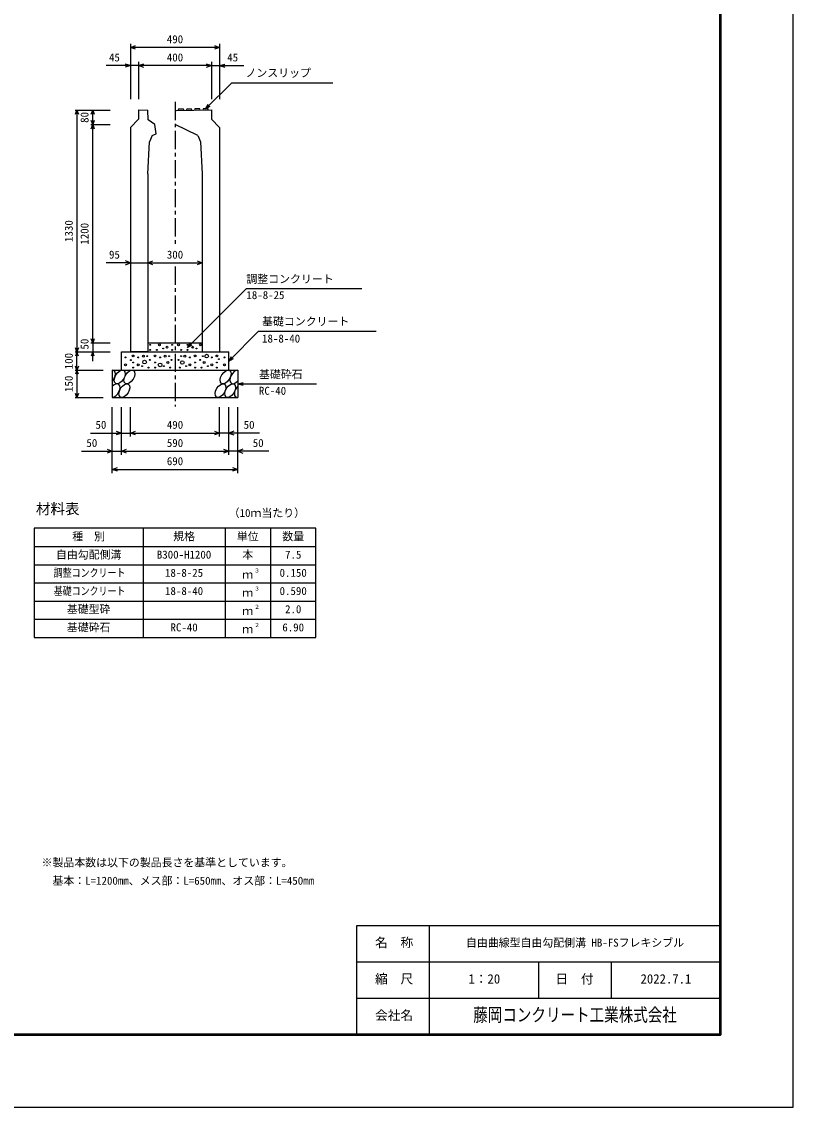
# Model space of a CAD drawing. Units: millimetres, scale not verified. Extents: x -16800 to 16800, y -5940 to 5940.
# Drawn here: x 12557 to 16800, y -5940 to 29 of the extents above; entities that cross this region are included whole.
import ezdxf
from ezdxf.enums import TextEntityAlignment as Align

# ---------------------------------------------------------------- set-up
doc = ezdxf.new("R2010")
doc.units = ezdxf.units.MM
doc.header["$LTSCALE"] = 20
doc.linetypes.add('CHAIN1', pattern=[8, 5, -1, 1, -1])
for name, color, linetype, lineweight in [('0-0_DIM', 7, 'Continuous', 25), ('0-1_Defpoints', 5, 'Continuous', 25), ('0-2_HATCH', 6, 'Continuous', 25), ('0-3_HYO', 3, 'Continuous', 25), ('0-4_HYO2', 4, 'Continuous', 25), ('0-5_OUTLINE', 3, 'Continuous', 25), ('0-6_TXT', 7, 'Continuous', 25), ('0-7_WAKU', 3, 'Continuous', 25), ('0-8_WAKU-LINE', 7, 'Continuous', 25)]:
    doc.layers.add(name, color=color, linetype=linetype, lineweight=lineweight)
doc.layers.add('0-9_WAKU-TXT', color=7, linetype='Continuous')
doc.styles.add('ＭＳ ゴシック', font='')
doc.styles.get('ＭＳ ゴシック').set_extended_font_data('MS Gothic')

msp = doc.modelspace()

# ---------------------------------------------------------------- linework, layer by layer
at = {"layer": '0-0_DIM'}
for p, q in [((13154.89, -92.65), (13154.89, -396.41)), ((13644.89, -112.65), (13154.89, -112.65)), ((13644.89, -92.65), (13644.89, -396.41)), ((13154.89, -212.65), (13021.87, -212.65)), ((13154.89, -212.65), (13125.91, -204.89)), ((13154.89, -212.65), (13125.91, -220.41)), ((13199.89, -212.65), (13154.89, -212.65)), ((13199.89, -192.65), (13199.89, -396.41)), ((13599.89, -212.65), (13199.89, -212.65)), ((13599.89, -192.65), (13599.89, -396.41)), ((13599.89, -212.65), (13644.89, -212.65)), ((13644.89, -212.65), (13673.87, -204.89)), ((13644.89, -212.65), (13777.91, -212.65)), ((13644.89, -212.65), (13673.87, -220.41)), ((13567.95, -450.35), (13710.16, -308.14)), ((14267.05, -308.14), (13710.16, -308.14)), ((12850.8, -457.03), (13044.13, -457.03)), ((12860.8, -457.03), (12860.8, -1787.03)), ((12947.46, -537.03), (12947.46, -457.03)), ((13567.95, -450.35), (13582.95, -424.37)), ((13567.95, -450.35), (13593.93, -435.35)), ((12937.46, -537.03), (13044.13, -537.03)), ((12947.46, -1737.03), (12947.46, -537.03)), ((13155, -1297.03), (13021.98, -1297.03)), ((13155, -1297.03), (13250, -1297.03)), ((13250, -1297.03), (13550, -1297.03)), ((13858.65, -1673.38), (13695, -1837.03)), ((13858.65, -1673.38), (14505.53, -1673.38)), ((12850.8, -1787.03), (13044.13, -1787.03)), ((12860.8, -1887.03), (12860.8, -1787.03)), ((12937.46, -1737.03), (13044.13, -1737.03)), ((12947.46, -1737.03), (12947.46, -1787.03)), ((12947.46, -1837.03), (12947.46, -1787.03)), ((13468.01, -1762.03), (13483.01, -1736.05)), ((13468.01, -1762.03), (13493.99, -1747.03)), ((13695, -1837.03), (13710, -1811.05)), ((13695, -1837.03), (13720.98, -1822.03)), ((12850.8, -1887.03), (13005, -1887.03)), ((12860.8, -1887.03), (12860.8, -2037.03)), ((13745, -1962.03), (13773.98, -1954.27)), ((13745, -1962.03), (14178.31, -1962.03)), ((13745, -1962.03), (13773.98, -1969.79)), ((12850.8, -2037.03), (13005, -2037.03)), ((13055, -2452.54), (13055, -2090.2)), ((13105, -2352.54), (13105, -2090.2)), ((13155, -2252.54), (13155, -2090.2)), ((13645, -2252.54), (13645, -2090.2)), ((13695, -2352.54), (13695, -2090.2)), ((13745, -2452.54), (13745, -2090.2)), ((12935, -2232.54), (13155, -2232.54)), ((13155, -2232.54), (13645, -2232.54)), ((13865, -2232.54), (13645, -2232.54)), ((12885, -2332.54), (13105, -2332.54)), ((13105, -2332.54), (13695, -2332.54)), ((13915, -2332.54), (13695, -2332.54)), ((13055, -2432.54), (13745, -2432.54))]:
    msp.add_line(p, q, dxfattribs=at)
at = {"layer": '0-0_DIM', "linetype": 'CHAIN1'}
for p, q in [((13400, -411.73), (13400, -1197.03)), ((13400, -1317.03), (13400, -2087.03))]:
    msp.add_line(p, q, dxfattribs=at)
at = {"layer": '0-0_DIM'}
for points in [[(13183.08, -122.91), (13154.89, -112.65), (13183.08, -102.39)], [(13616.74, -102.38), (13644.93, -112.64), (13616.74, -122.9)], [(13228.12, -222.91), (13199.93, -212.65), (13228.12, -202.39)], [(13571.74, -202.39), (13599.93, -212.65), (13571.74, -222.91)], [(12852.59, -479.58), (12860.8, -457.03), (12869.01, -479.58)], [(12939.26, -479.58), (12947.46, -457.03), (12955.67, -479.58)], [(12955.67, -514.48), (12947.46, -537.03), (12939.26, -514.48)], [(12939.26, -559.58), (12947.46, -537.03), (12955.67, -559.58)], [(13126.81, -1307.29), (13155, -1297.03), (13126.81, -1286.77)], [(13278.19, -1307.29), (13250, -1297.03), (13278.19, -1286.77)], [(13521.88, -1286.77), (13550.08, -1297.03), (13521.88, -1307.29)], [(13468.01, -1762.03), (13792.47, -1437.57), (14426.82, -1437.57)], [(12955.67, -1714.48), (12947.46, -1737.03), (12939.26, -1714.48)], [(12869.01, -1764.48), (12860.8, -1787.03), (12852.59, -1764.48)], [(12869.01, -1809.58), (12860.8, -1787.03), (12852.59, -1809.58)], [(12955.67, -1809.58), (12947.46, -1787.03), (12939.26, -1809.58)], [(12869.01, -1864.48), (12860.8, -1887.03), (12852.59, -1864.48)], [(12869.01, -1909.58), (12860.8, -1887.03), (12852.59, -1909.58)], [(12869.01, -2014.48), (12860.8, -2037.03), (12852.59, -2014.48)], [(13076.81, -2222.28), (13105, -2232.54), (13076.81, -2242.81)], [(13183.19, -2242.81), (13155, -2232.54), (13183.19, -2222.28)], [(13616.81, -2222.28), (13645, -2232.54), (13616.81, -2242.81)], [(13723.19, -2222.28), (13695, -2232.54), (13723.19, -2242.81)], [(13026.81, -2322.28), (13055, -2332.54), (13026.81, -2342.81)], [(13133.19, -2342.81), (13105, -2332.54), (13133.19, -2322.28)], [(13666.81, -2322.28), (13695, -2332.54), (13666.81, -2342.81)], [(13773.19, -2322.28), (13745, -2332.54), (13773.19, -2342.81)], [(13083.19, -2442.81), (13055, -2432.54), (13083.19, -2422.28)], [(13716.81, -2422.28), (13745, -2432.54), (13716.81, -2442.81)]]:
    msp.add_lwpolyline(points, dxfattribs=at)
at = {"layer": '0-1_Defpoints'}
msp.add_lwpolyline([(0, -5940), (16800, -5940), (16800, 5940), (0, 5940)], close=True, dxfattribs=at)
at = {"layer": '0-2_HATCH'}
for p, q in [((13448, -458.05), (13446.45, -451.56)), ((13493, -457.6), (13491.45, -451.11)), ((13538, -457.15), (13536.45, -450.67)), ((13583, -456.7), (13581.45, -450.21))]:
    msp.add_line(p, q, dxfattribs=at)
for points in [[(13446.45, -451.56), (13419.45, -451.83), (13418, -458.35)], [(13491.45, -451.11), (13464.45, -451.38), (13463, -457.9)], [(13536.45, -450.67), (13509.45, -450.94), (13508, -457.45)], [(13581.45, -450.21), (13554.45, -450.49), (13553, -457)]]:
    msp.add_lwpolyline(points, dxfattribs=at)
for centre, radius in [((13263.97, -1747.72), 2.5), ((13263.97, -1775.73), 2.5), ((13299.86, -1775.73), 2.5), ((13313.88, -1747.72), 5), ((13334.9, -1767.85), 2.5), ((13355.93, -1760.85), 5), ((13383.97, -1747.72), 2.5), ((13383.97, -1775.73), 2.5), ((13419.13, -1748), 5), ((13433.15, -1776.01), 2.5), ((13469.04, -1748), 2.5), ((13469.04, -1776.01), 2.5), ((13497.08, -1761.13), 5), ((13518.11, -1768.14), 2.5), ((13539.13, -1748), 5), ((13127.79, -1816.85), 2.5), ((13157.55, -1831.77), 2.5), ((13169.97, -1808.98), 5), ((13169.97, -1844.87), 2.5), ((13198.01, -1816.85), 2.5), ((13226.04, -1809.85), 5), ((13232.58, -1842.86), 10), ((13247.07, -1809.85), 2.5), ((13261.09, -1830.86), 2.5), ((13289.97, -1808.98), 5), ((13289.97, -1844.87), 2.5), ((13318.01, -1858), 10), ((13318.01, -1816.85), 2.5), ((13346.04, -1809.85), 5), ((13360.06, -1844.87), 5), ((13367.07, -1809.85), 2.5), ((13381.09, -1830.86), 2.5), ((13418.91, -1830.86), 2.5), ((13439.94, -1844.87), 10), ((13432.93, -1809.85), 2.5), ((13453.96, -1809.85), 5), ((13481.99, -1816.85), 2.5), ((13510.03, -1808.98), 5), ((13510.03, -1844.87), 2.5), ((13538.91, -1830.86), 2.5), ((13552.93, -1809.85), 2.5), ((13559.94, -1844.87), 5), ((13573.96, -1809.85), 10), ((13601.99, -1816.85), 2.5), ((13630.03, -1808.98), 5), ((13630.03, -1844.87), 2.5), ((13641.37, -1826.54), 2.5), ((13671.61, -1816.85), 2.5), ((13127.79, -1858), 5), ((13169.97, -1872.88), 2.5), ((13198.01, -1858), 5), ((13219.03, -1865), 2.5), ((13254.08, -1872.88), 2.5), ((13289.97, -1872.88), 2.5), ((13339.03, -1865), 2.5), ((13374.08, -1872.88), 2.5), ((13425.92, -1872.88), 2.5), ((13460.97, -1865), 2.5), ((13481.99, -1858), 5), ((13510.03, -1872.88), 2.5), ((13545.92, -1872.88), 2.5), ((13580.97, -1865), 2.5), ((13601.99, -1858), 5), ((13630.03, -1872.88), 2.5), ((13671.61, -1858), 5)]:
    msp.add_circle(centre, radius, dxfattribs=at)
for centre, start_param, end_param in [((13042.64, -1924.55), 4.385593, 6.6745444), ((13731.14, -1924.55), 0.3357715, 4.4411806), ((13067.96, -1999.54), 3.5111464, 7.548991), ((13756.46, -1999.54), 1.2110787, 3.5658734)]:
    msp.add_ellipse(centre, major_axis=(21.81, 35.31), ratio=0.5792, start_param=start_param, end_param=end_param, dxfattribs=at)
for centre in [(13095.84, -1924.55), (13149.05, -1924.55), (13677.93, -1924.55), (13121.16, -1999.54), (13650.04, -1999.54), (13703.25, -1999.54)]:
    msp.add_ellipse(centre, major_axis=(21.81, 35.31), ratio=0.5792, dxfattribs=at)
at = {"layer": '0-3_HYO'}
for p, q in [((13225, -2756.49), (13225, -3356.49)), ((13675, -2756.49), (13675, -3356.49)), ((13925, -2756.49), (13925, -3356.49)), ((12625, -2856.49), (14175, -2856.49))]:
    msp.add_line(p, q, dxfattribs=at)
msp.add_lwpolyline([(12625, -3356.49), (14175, -3356.49), (14175, -2756.49), (12625, -2756.49)], close=True, dxfattribs=at)
at = {"layer": '0-4_HYO2'}
for p, q in [((12625, -2956.49), (14175, -2956.49)), ((12625, -3056.49), (14175, -3056.49)), ((12625, -3156.49), (14175, -3156.49)), ((12625, -3256.49), (14175, -3256.49))]:
    msp.add_line(p, q, dxfattribs=at)
at = {"layer": '0-5_OUTLINE'}
for p, q in [((13200, -456.53), (13250, -457.03)), ((13200, -456.53), (13200, -507.03)), ((13400, -461.73), (13404.5, -461.73)), ((13404.5, -461.73), (13406, -458.47)), ((13406, -458.47), (13600, -456.53)), ((13600, -456.53), (13600, -507.03)), ((13155, -552.03), (13200, -507.03)), ((13296.48, -586.89), (13289, -537.03)), ((13524.8, -597.03), (13400, -537.03)), ((13645, -552.03), (13600, -507.03)), ((13155, -552.03), (13155, -1787.03)), ((13275.14, -597.16), (13296.48, -586.89)), ((13645, -552.03), (13645, -1787.03)), ((13250, -807.03), (13260.5, -632.03)), ((13275.14, -597.16), (13260.5, -632.03)), ((13524.8, -597.03), (13539.5, -632.03)), ((13539.5, -632.03), (13550, -807.03)), ((13250, -807.03), (13250, -1787.03)), ((13550, -807.03), (13550, -1787.03)), ((13105, -1787.03), (13695, -1787.03)), ((13105, -1887.03), (13105, -1787.03)), ((13250, -1787.03), (13155, -1787.03)), ((13250, -1737.03), (13550, -1737.03)), ((13550, -1787.03), (13645, -1787.03)), ((13695, -1887.03), (13695, -1787.03)), ((13055, -1887.03), (13745, -1887.03)), ((13055, -1887.03), (13055, -2037.03)), ((13745, -1887.03), (13745, -2037.03)), ((13055, -2037.03), (13745, -2037.03))]:
    msp.add_line(p, q, dxfattribs=at)
msp.add_lwpolyline([(13289, -537.03), (13253, -509.9), (13250, -457.03)], dxfattribs=at)
at = {"layer": '0-7_WAKU'}
for p, q in [((14400, -4940), (16400, -4940)), ((14400, -5540), (14400, -4940))]:
    msp.add_line(p, q, dxfattribs=at)
at = {"layer": '0-7_WAKU', "lineweight": 50}
msp.add_lwpolyline([(400, -5540), (16400, -5540), (16400, 5540), (400, 5540)], close=True, dxfattribs=at)
at = {"layer": '0-8_WAKU-LINE'}
for p, q in [((14800, -5540), (14800, -4940)), ((14400, -5140), (16400, -5140)), ((15400, -5340), (15400, -5140)), ((15800, -5340), (15800, -5140)), ((14400, -5340), (16400, -5340))]:
    msp.add_line(p, q, dxfattribs=at)

# ---------------------------------------------------------------- texts
at = {"layer": '0-0_DIM', "style": 'ＭＳ ゴシック'}
for s, p in [('490', (13354.89, -102.65)), ('45', (13036.87, -202.65)), ('400', (13354.89, -202.65)), ('45', (13687.07, -202.65)), ('ノンスリップ', (13787.47, -287.96)), ('95', (13036.98, -1287.03)), ('300', (13355, -1287.03)), ('調整コンクリート', (13792.47, -1421.14)), ('18-8-25', (13792.47, -1509.42)), ('基礎コンクリート', (13878.65, -1654.64)), ('18-8-40', (13878.65, -1748.46)), ('基礎砕石', (13861.32, -1944.86)), ('RC-40', (13861.32, -2035.55)), ('50', (12962.56, -2222.54)), ('490', (13355, -2222.54)), ('50', (13777.44, -2222.54)), ('50', (12912.56, -2322.54)), ('590', (13355, -2322.54)), ('50', (13827.44, -2322.54)), ('690', (13355, -2422.54))]:
    msp.add_text(s, height=43.99, dxfattribs=at).set_placement(p, align=Align.BOTTOM_LEFT)
for s, p in [('80', (12937.46, -527.28)), ('1330', (12850.8, -1182.03)), ('1200', (12937.46, -1197.03)), ('50', (12937.46, -1773.7)), ('100', (12850.8, -1882.03)), ('150', (12850.8, -2007.03))]:
    msp.add_text(s, height=43.99, rotation=90, dxfattribs=at).set_placement(p, align=Align.BOTTOM_LEFT)
at = {"layer": '0-6_TXT', "style": 'ＭＳ ゴシック'}
for s, height, p in [('材料表', 58.65, (12635, -2696.49)), ('（10ｍ当たり）', 43.99, (13695, -2707.49)), ('種\u3000別', 43.99, (12835, -2836.49)), ('規格', 43.99, (13390, -2836.49)), ('単位', 43.99, (13740, -2836.49)), ('数量', 43.99, (13990, -2836.49)), ('自由勾配側溝', 43.99, (12745, -2936.49)), ('B300-H1200', 43.99, (13300, -2936.49)), ('本', 43.99, (13770, -2936.49)), ('7.5', 43.99, (14005, -2936.49)), ('18-8-25', 43.99, (13345, -3036.49)), ('３', 21.99, (13835.54, -3006.12)), ('0.150', 43.99, (13975, -3036.49)), ('ｍ', 43.99, (13770, -3046.49)), ('18-8-40', 43.99, (13345, -3136.49)), ('ｍ', 43.99, (13770, -3146.49)), ('３', 21.99, (13835.54, -3106.12)), ('0.590', 43.99, (13975, -3136.49)), ('基礎型砕', 43.99, (12805, -3236.49)), ('ｍ', 43.99, (13770, -3246.49)), ('２', 21.99, (13835.54, -3206.12)), ('2.0', 43.99, (14005, -3236.49)), ('基礎砕石', 43.99, (12805, -3336.49)), ('RC-40', 43.99, (13375, -3336.49)), ('２', 21.99, (13835.54, -3306.12)), ('6.90', 43.99, (13990, -3336.49)), ('ｍ', 43.99, (13770, -3346.49)), ('※製品本数は以下の製品長さを基準としています。', 43.99, (12666.07, -4629.45)), ('\u3000基本：L=1200㎜、メス部：L=650㎜、オス部：L=450㎜', 43.99, (12666.07, -4729.45))]:
    msp.add_text(s, height=height, dxfattribs=at).set_placement(p, align=Align.BOTTOM_LEFT)
at = {"layer": '0-6_TXT', "style": 'ＭＳ ゴシック', "width": 0.8}
for s, p in [('調整コンクリート', (12733, -3036.49)), ('基礎コンクリート', (12733, -3136.49))]:
    msp.add_text(s, height=43.99, dxfattribs=at).set_placement(p, align=Align.BOTTOM_LEFT)
at = {"layer": '0-9_WAKU-TXT', "style": 'ＭＳ ゴシック'}
for s, height, p in [('名\u3000称', 51.32, (14499.9, -5075)), ('自由曲線型自由勾配側溝 HB-FSフレキシブル', 43.99, (15000, -5070)), ('縮\u3000尺', 51.32, (14499.9, -5275)), ('1：20', 51.32, (15013.5, -5275)), ('日\u3000付', 51.32, (15491.89, -5275)), ('2022.7.1', 51.32, (15960, -5275)), ('会社名', 51.32, (14499.9, -5475))]:
    msp.add_text(s, height=height, dxfattribs=at).set_placement(p, align=Align.BOTTOM_LEFT)
at = {"layer": '0-9_WAKU-TXT', "style": 'ＭＳ ゴシック', "width": 0.8}
msp.add_text('藤岡コンクリート工業株式会社', height=73.31, dxfattribs=at).set_placement((15040, -5490), align=Align.BOTTOM_LEFT)

doc.saveas('drawing.dxf')
